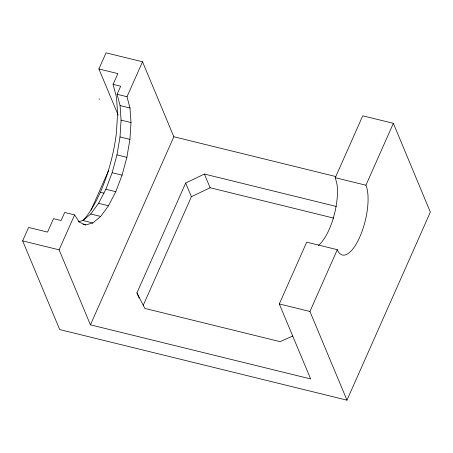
<?xml version="1.0" encoding="UTF-8"?>
<svg xmlns="http://www.w3.org/2000/svg" width="453" height="453" viewBox="0 0 453 453"><rect width="100%" height="100%" fill="white"/><g stroke="black" fill="none" stroke-linecap="round" stroke-linejoin="round"><path stroke-width="0.68" d="M78.324 221.777L82.944 220.532L90.753 213.992L98.573 203.318L105.866 189.246L112.14 172.729L116.965 154.892L120.011 136.948L121.076 120.13L120.079 105.572L117.095 94.281L120.668 86.217L113.086 84.354L117.854 73.612L98.896 68.958L106.042 52.837L142.525 61.784L173.856 136.749L90.43 324.835L310.639 378.946L279.303 303.946L306.698 242.157L337.321 249.682A38.681 14.043 -76.2 0 0 359.79 237.01A38.681 14.043 -76.2 0 0 365.916 185.209L393.368 123.324L362.745 115.804L335.282 177.723L336.919 183.844A38.681 14.043 -76.2 0 1 318.238 245.498M82.95 224.28L85.594 224.931L92.865 222.967L100.674 216.426L108.488 205.758L115.781 191.681L122.055 175.164L126.88 157.327L129.926 139.388L130.991 122.565L129.994 108.007L127.01 96.716L142.525 61.784M393.368 123.324L430.35 212.117L346.975 400.163L59.705 329.574L22.65 240.877L28.607 227.446L47.565 232.106L53.522 218.669L61.104 220.537L64.677 212.474L74.592 214.915L79.366 222.185L85.594 224.931M90.43 324.835L59.105 249.835L74.592 214.915M91.025 210.169L108.522 170.707M139.133 298.091L136.948 292.876L185.673 183.023L204.399 174.048L336.239 206.443M143.256 305.277L191.409 196.715L210.135 187.74L333.736 218.114M346.975 400.163L309.926 311.471L337.321 249.682M292.751 336.041L280.096 341.647L144.824 308.408L136.948 292.876M335.282 177.723L365.916 185.209M117.095 94.281L127.01 96.716M120.079 105.572L129.994 108.007M121.076 120.13L130.991 122.565M173.856 136.749L335.741 176.534M120.011 136.948L129.926 139.388M116.965 154.892L126.88 157.327M112.14 172.729L122.055 175.164M105.866 189.246L115.781 191.681M100.328 192.276L104.116 193.204M98.573 203.318L108.488 205.758M90.753 213.992L100.674 216.426M82.944 220.532L92.865 222.967M22.65 240.877L59.105 249.835M279.303 303.946L309.926 311.471M204.399 174.048L210.135 187.74M185.673 183.023L191.409 196.715M98.896 68.958L118.137 115.022M99.054 98.771L99.326 99.422M113.086 84.354L116.478 97.191L117.61 113.731L116.398 132.848A80.577 29.252 -76.2 0 1 83.154 220.39"/></g></svg>
